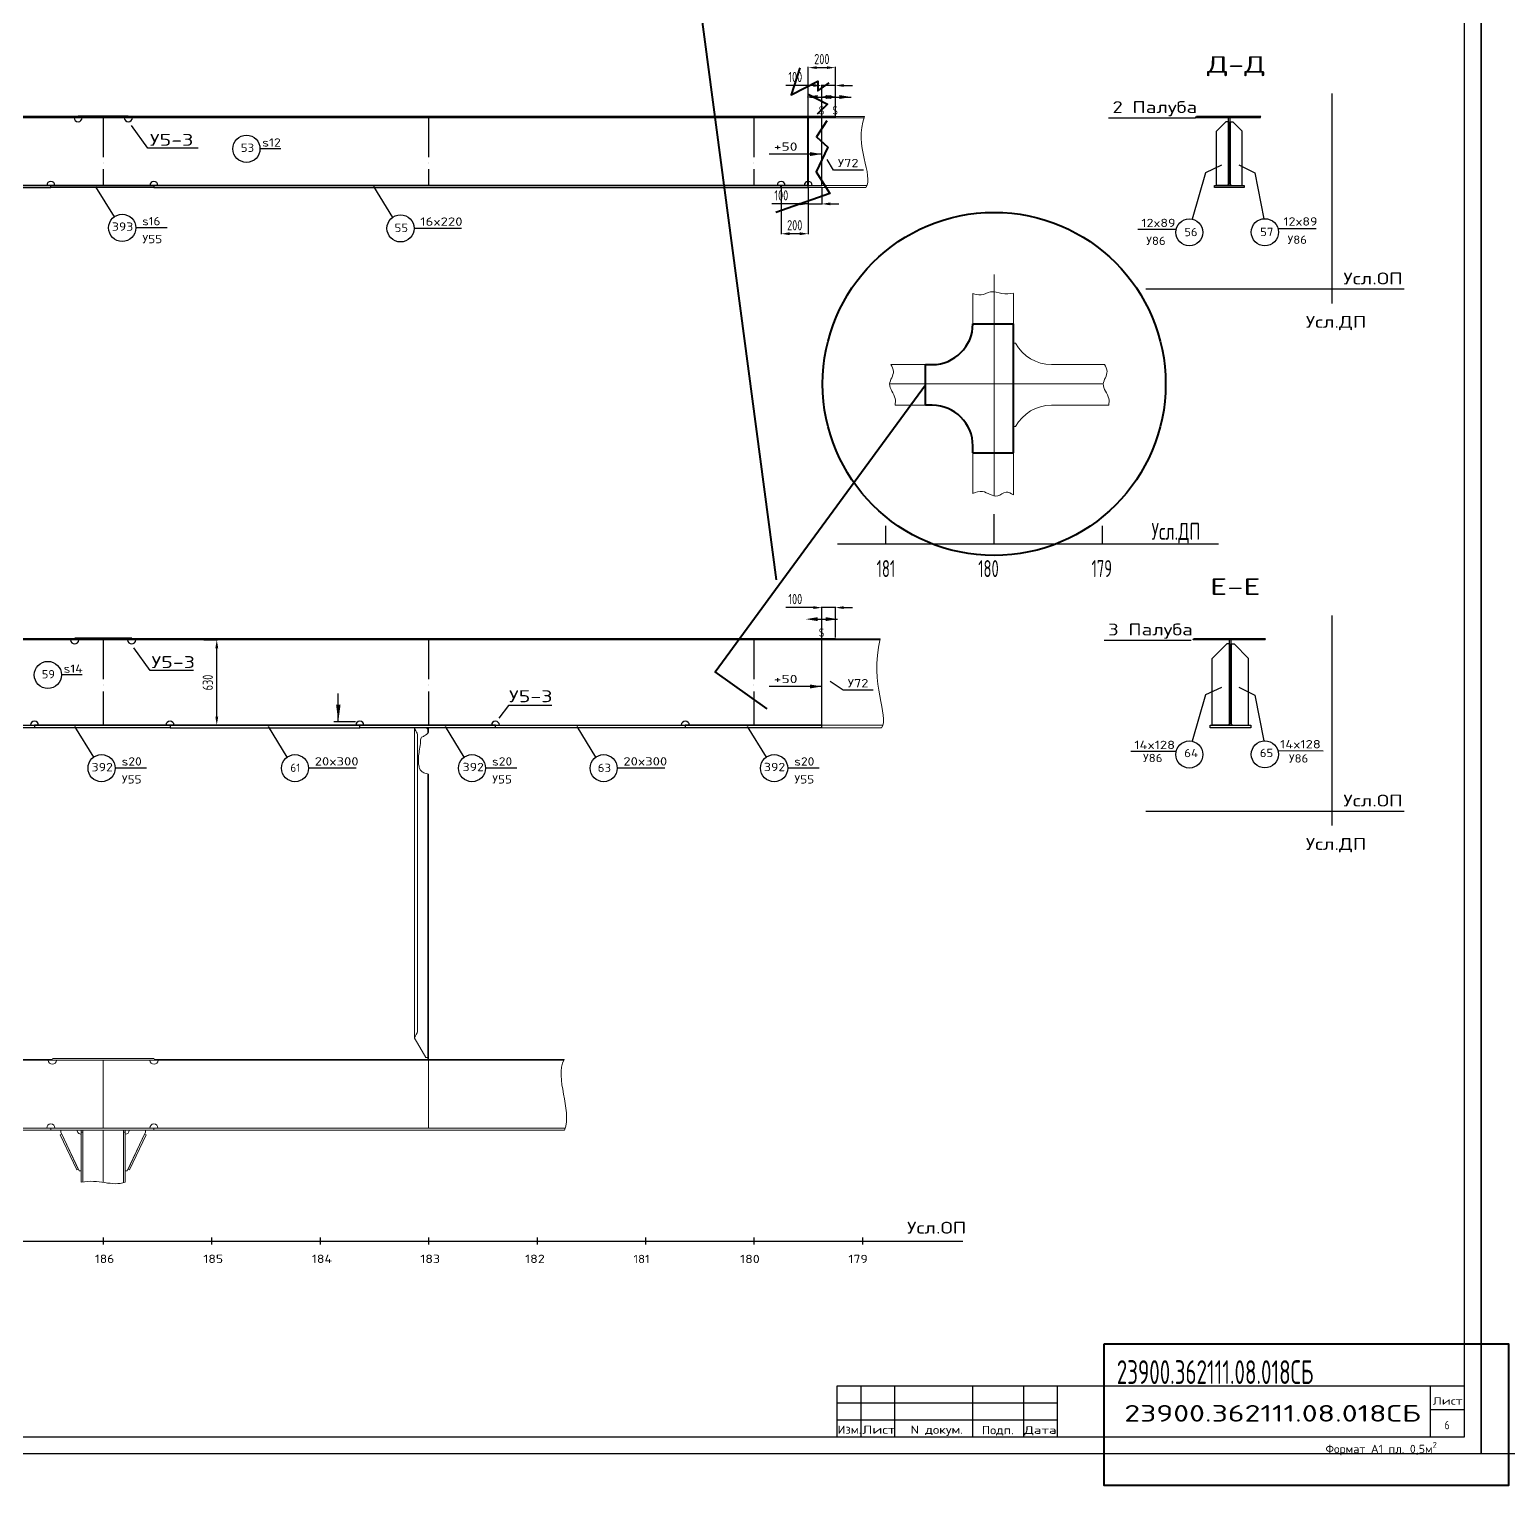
# Model space of a CAD drawing. Header units: millimetres. Extents: x -438477 to 631584, y 118817 to 676146.
# Drawn here: x 270220 to 281127, y 333775 to 344510 of the extents above; entities that cross this region are included whole.
import ezdxf
from ezdxf.enums import TextEntityAlignment as Align

# ---------------------------------------------------------------- set-up
doc = ezdxf.new("R2010")
doc.units = ezdxf.units.MM
for name, pattern in [('AVEVADASHEDDOUBLEDOTTEDWIDE', [38, 29, -4, 0, -1, 0, -4]), ('AVEVASHORTDASHED', [5, 3.75, -1.25]), ('AVEVASOLID', [7.5, 7.5]), ('AVEVASOLIDWIDE', [7.5, 7.5])]:
    doc.linetypes.add(name, pattern=pattern)
doc.layers.get('Defpoints').update_dxf_attribs({"linetype": 'CONTINUOUS'})
for name, color, linetype in [('-1102', 7, 'CONTINUOUS'), ('20_0', 255, 'CONTINUOUS'), ('20_1', 1, 'CONTINUOUS'), ('20_FORMAT', 140, 'CONTINUOUS'), ('20_POZ', 4, 'CONTINUOUS'), ('20_TEXT', 1, 'CONTINUOUS'), ('7001', 7, 'CONTINUOUS')]:
    doc.layers.add(name, color=color, linetype=linetype)
doc.styles.add('SIMPLEX', font='simplex.shx', dxfattribs={"width": 0.7})
doc.styles.add('НАДПИСИ_МЕЛК1', font='eskd_win.shx', dxfattribs={"width": 0.8, "height": 4})
doc.linetypes.add('Шов_Монтажный', pattern='A,0.75,-0.0001,["/",Standard,S=1,R=0,X=0,Y=-0.5],0.75', length=1.5001)
doc.dimstyles.new('Lineyny', dxfattribs={"dimscale": 30, "dimtxt": 3, "dimasz": 2.5, "dimexe": 0.18, "dimexo": 0.625, "dimgap": 1, "dimtad": 1, "dimdec": 0, "dimlfac": -1, "dimzin": 0, "dimtxsty": 'SIMPLEX', "dimcen": 0, "dimdle": 0.38, "dimclrd": 2, "dimclre": 2, "dimclrt": 2, "dimadec": 0, "dimazin": 0, "dimtfac": 1, "dimtdec": 0, "dimtmove": 0, "dimatfit": 0, "dimfxl": 1, "dimtolj": 1, "dimtzin": 0, "dimlwd": -1, "dimarcsym": 0})

# ---------------------------------------------------------------- blocks, each defined once
blk = doc.blocks.new('*D89')
at = {"layer": '20_1', "color": 2, "ltscale": 25, "transparency": 16777216}
for p, q in [((276000, 344097), (275797, 344097)), ((276163, 344097), (276063, 344097)), ((276225, 344097), (276288, 344097))]:
    blk.add_line(p, q, dxfattribs=at)
at = {"layer": '20_1', "color": 2, "lineweight": -2, "ltscale": 25, "transparency": 16777216}
for p, q in [((276063, 343876), (276063, 344102)), ((276163, 343876), (276163, 344102))]:
    blk.add_line(p, q, dxfattribs=at)
at = {"layer": '20_1', "color": 2, "ltscale": 25, "transparency": 16777216}
for points in [[(276000, 344087), (276000, 344108), (276063, 344097)], [(276225, 344108), (276225, 344087), (276163, 344097)]]:
    blk.add_solid(points, dxfattribs=at)
at = {"layer": 'Defpoints', "color": 0, "ltscale": 25, "transparency": 16777216}
for p in [(276063, 344097), (276063, 343860), (276163, 343860)]:
    blk.add_point(p, dxfattribs=at)
at = {"layer": '20_1', "color": 2, "lineweight": 0, "ltscale": 25, "transparency": 16777216, "insert": (275867, 344160), "char_height": 75, "attachment_point": 5, "style": 'SIMPLEX'}
blk.add_mtext('\\A1;100', dxfattribs=at)
blk = doc.blocks.new('*D90')
at = {"layer": '20_1', "color": 2, "ltscale": 25, "transparency": 16777216}
for p, q in [((276000, 340247), (275797, 340247)), ((276163, 340247), (276063, 340247)), ((276225, 340247), (276288, 340247))]:
    blk.add_line(p, q, dxfattribs=at)
at = {"layer": '20_1', "color": 2, "lineweight": -2, "ltscale": 25, "transparency": 16777216}
for p, q in [((276063, 340026), (276063, 340252)), ((276163, 340026), (276163, 340252))]:
    blk.add_line(p, q, dxfattribs=at)
at = {"layer": '20_1', "color": 2, "ltscale": 25, "transparency": 16777216}
for points in [[(276000, 340237), (276000, 340258), (276063, 340247)], [(276225, 340258), (276225, 340237), (276163, 340247)]]:
    blk.add_solid(points, dxfattribs=at)
at = {"layer": 'Defpoints', "color": 0, "ltscale": 25, "transparency": 16777216}
for p in [(276063, 340247), (276063, 340010), (276163, 340010)]:
    blk.add_point(p, dxfattribs=at)
at = {"layer": '20_1', "color": 2, "lineweight": 0, "ltscale": 25, "transparency": 16777216, "insert": (275867, 340310), "char_height": 75, "attachment_point": 5, "style": 'SIMPLEX'}
blk.add_mtext('\\A1;100', dxfattribs=at)
blk = doc.blocks.new('*D91')
at = {"layer": '20_1', "color": 2, "lineweight": -2, "ltscale": 25, "transparency": 16777216}
for p, q in [((275963, 343344), (275963, 343220)), ((276063, 343344), (276063, 343220))]:
    blk.add_line(p, q, dxfattribs=at)
at = {"layer": '20_1', "color": 2, "ltscale": 25, "transparency": 16777216}
for p, q in [((275963, 343224), (275694, 343224)), ((275900, 343224), (275838, 343224)), ((275963, 343224), (276063, 343224)), ((276125, 343224), (276188, 343224))]:
    blk.add_line(p, q, dxfattribs=at)
for points in [[(275900, 343214), (275900, 343235), (275963, 343224)], [(276125, 343235), (276125, 343214), (276063, 343224)]]:
    blk.add_solid(points, dxfattribs=at)
at = {"layer": 'Defpoints', "color": 0, "ltscale": 25, "transparency": 16777216}
for p in [(275963, 343360), (276063, 343360), (276063, 343224)]:
    blk.add_point(p, dxfattribs=at)
at = {"layer": '20_1', "color": 2, "lineweight": 0, "ltscale": 25, "transparency": 16777216, "insert": (275764, 343287), "char_height": 75, "attachment_point": 5, "style": 'SIMPLEX'}
blk.add_mtext('\\A1;100', dxfattribs=at)
blk = doc.blocks.new('*D94')
at = {"layer": '20_1', "color": 2, "lineweight": -2, "ltscale": 25, "transparency": 16777216}
for p, q in [((271505, 340010), (271605, 340010)), ((271505, 339380), (271605, 339380))]:
    blk.add_line(p, q, dxfattribs=at)
at = {"layer": '20_1', "color": 2, "ltscale": 25, "transparency": 16777216}
blk.add_line((271600, 339443), (271600, 339948), dxfattribs=at)
for points in [[(271611, 339948), (271590, 339948), (271600, 340010)], [(271590, 339443), (271611, 339443), (271600, 339380)]]:
    blk.add_solid(points, dxfattribs=at)
at = {"layer": 'Defpoints', "color": 0, "ltscale": 25, "transparency": 16777216}
for p in [(271489, 340010), (271600, 340010), (271489, 339380)]:
    blk.add_point(p, dxfattribs=at)
at = {"layer": '20_1', "color": 2, "ltscale": 25, "transparency": 16777216, "insert": (271534, 339695), "char_height": 75, "attachment_point": 5, "rotation": 90, "style": 'SIMPLEX'}
blk.add_mtext('\\A1;630', dxfattribs=at)
blk = doc.blocks.new('*D356')
at = {"layer": '20_1', "color": 2, "lineweight": -2, "ltscale": 25, "transparency": 16777216}
for p, q in [((275963, 343876), (275963, 344234)), ((276163, 343884), (276163, 344234))]:
    blk.add_line(p, q, dxfattribs=at)
at = {"layer": '20_1', "color": 2, "ltscale": 25, "transparency": 16777216}
blk.add_line((276025, 344229), (276100, 344229), dxfattribs=at)
at = {"layer": '20_1', "color": 2, "lineweight": 40, "ltscale": 25, "transparency": 16777216}
for points in [[(276025, 344239), (276025, 344219), (275963, 344229)], [(276100, 344239), (276100, 344219), (276163, 344229)]]:
    blk.add_solid(points, dxfattribs=at)
at = {"layer": 'Defpoints', "color": 0, "lineweight": 40, "ltscale": 25, "transparency": 16777216}
for p in [(276163, 344229), (275963, 343860), (276163, 343868)]:
    blk.add_point(p, dxfattribs=at)
at = {"layer": '20_1', "color": 2, "lineweight": 40, "ltscale": 25, "transparency": 16777216, "insert": (276063, 344292), "char_height": 75, "attachment_point": 5, "style": 'SIMPLEX'}
blk.add_mtext('\\A1;200', dxfattribs=at)
blk = doc.blocks.new('*D357')
at = {"layer": '20_1', "color": 2, "lineweight": -2, "ltscale": 25, "transparency": 16777216}
for p, q in [((275763, 343344), (275763, 343000)), ((275963, 343344), (275963, 343000))]:
    blk.add_line(p, q, dxfattribs=at)
at = {"layer": '20_1', "color": 2, "ltscale": 25, "transparency": 16777216}
blk.add_line((275900, 343004), (275825, 343004), dxfattribs=at)
at = {"layer": '20_1', "color": 2, "lineweight": 40, "ltscale": 25, "transparency": 16777216}
for points in [[(275825, 343015), (275825, 342994), (275763, 343004)], [(275900, 343015), (275900, 342994), (275963, 343004)]]:
    blk.add_solid(points, dxfattribs=at)
at = {"layer": 'Defpoints', "color": 0, "lineweight": 40, "ltscale": 25, "transparency": 16777216}
for p in [(275763, 343360), (275963, 343360), (275763, 343004)]:
    blk.add_point(p, dxfattribs=at)
at = {"layer": '20_1', "color": 2, "lineweight": 40, "ltscale": 25, "transparency": 16777216, "insert": (275863, 343067), "char_height": 75, "attachment_point": 5, "style": 'SIMPLEX'}
blk.add_mtext('\\A1;200', dxfattribs=at)

msp = doc.modelspace()

# ---------------------------------------------------------------- linework, layer by layer
at = {"layer": '-1102', "color": 92, "linetype": 'AVEVASOLID', "lineweight": 0}
for points in [[(277176.885, 341389.5), (277176.885, 341088.619)], [(277476.885, 341389.5), (277476.885, 341078.414)]]:
    msp.add_lwpolyline(points, dxfattribs=at)
msp.add_spline([(277176.885, 341088.619), (277247.066, 341103.144), (277359.951, 341071.204), (277421.889, 341099.153), (277476.885, 341078.414)], degree=3, dxfattribs=at)
at = {"layer": '20_0', "linetype": 'AVEVASOLID', "lineweight": 20}
for p, q in [((277333.886, 342703.584), (277333.886, 341896.995)), ((276563.146, 341896.995), (277733.886, 341896.995))]:
    msp.add_line(p, q, dxfattribs=at)
msp.add_lwpolyline([(277333.886, 341896.995), (277333.886, 341071.391)], dxfattribs=at)
at = {"layer": '20_1', "ltscale": 0.2}
for p, q in [((279824.05, 344038.34), (279824.05, 342489.883)), ((278453.1, 342597.216), (280357.123, 342597.216)), ((279824.05, 340188.34), (279824.05, 338639.883)), ((278453.1, 338747.216), (280357.123, 338747.216))]:
    msp.add_line(p, q, dxfattribs=at)
at = {"layer": '20_1', "color": 0, "linetype": 'AVEVASOLID'}
for p, q in [((276162.576, 343868.001), (264962.576, 343868.001)), ((276162.576, 343860.001), (264962.576, 343860.001)), ((276062.588, 343860.001), (265062.563, 343860.001)), ((270947.573, 343872.001), (270577.578, 343872.001)), ((270947.573, 343860.001), (270577.578, 343860.001)), ((279274.824, 343860.001), (278818.91, 343860.001)), ((279274.824, 343868.001), (278825.044, 343868.001)), ((279062.824, 343360.001), (279062.824, 343860.001)), ((279074.824, 343360.001), (279074.824, 343860.001)), ((279301.193, 343868.001), (279274.824, 343868.001)), ((279295.059, 343860.001), (279274.824, 343860.001)), ((276162.576, 340018.001), (264962.576, 340018.001)), ((276162.576, 340010.001), (264962.576, 340010.001)), ((276062.588, 340010.001), (264962.588, 340010.011)), ((270972.549, 340022.002), (270552.566, 340022.002)), ((270972.549, 340010.001), (270552.566, 340010.001)), ((279283.008, 340010.001), (278800.65, 340010.001)), ((279283.008, 340018.001), (278805.109, 340018.001)), ((279069.006, 339380.001), (279069.006, 340010.001)), ((279083.008, 339380.001), (279083.008, 340010.001)), ((279335.697, 340018.001), (279283.008, 340018.001)), ((279331.238, 340010.001), (279283.008, 340010.001))]:
    msp.add_line(p, q, dxfattribs=at)
at = {"layer": '20_1', "color": 7, "linetype": 'AVEVADASHEDDOUBLEDOTTEDWIDE', "lineweight": 25, "ltscale": 10}
for p, q in [((270762.576, 343860.001), (270762.576, 343360.001)), ((270762.576, 343860.001), (270762.576, 343360.001)), ((273162.576, 343860.001), (273162.576, 343360.02)), ((273162.576, 343860.001), (273162.576, 343360.001)), ((275562.576, 343860.001), (275562.576, 343360.02)), ((275562.576, 343860.001), (275562.576, 343360.001)), ((270762.576, 340010.001), (270762.576, 339380.001)), ((270762.576, 340010.001), (270762.576, 339380.001)), ((273162.576, 340010.001), (273162.576, 339380.001)), ((273162.576, 340010.001), (273162.576, 339380.001)), ((275562.576, 340010.001), (275562.576, 339380.001)), ((275562.576, 340010.001), (275562.576, 339380.001))]:
    msp.add_line(p, q, dxfattribs=at)
at = {"layer": '20_1', "color": 30, "linetype": 'Шов_Монтажный', "lineweight": 40, "ltscale": 25}
for p, q in [((275962.588, 343360.001), (275962.588, 343860.001)), ((275762.588, 343344.001), (275762.588, 343360.001))]:
    msp.add_line(p, q, dxfattribs=at)
at = {"layer": '20_1', "color": 6, "linetype": 'Шов_Монтажный', "ltscale": 25}
for p, q in [((276062.588, 343360.001), (276062.588, 343860.001)), ((276062.588, 339380.001), (276062.588, 340010.001))]:
    msp.add_line(p, q, dxfattribs=at)
at = {"layer": '20_1', "color": 252, "lineweight": 0, "ltscale": 25}
for p, q in [((276162.576, 343868.001), (276377.016, 343868.001)), ((276162.576, 343860.001), (276374.151, 343860.001)), ((275962.576, 343344.001), (276387.905, 343344.001)), ((276062.588, 343360.001), (276395.964, 343360.001)), ((276162.576, 340018.001), (276492.367, 340018.001)), ((276162.576, 340010.001), (276490.557, 340010.001)), ((276062.588, 339380.001), (276512.431, 339380.001)), ((276062.588, 339360.001), (276503.256, 339360.001))]:
    msp.add_line(p, q, dxfattribs=at)
at = {"layer": '20_1', "color": 0, "ltscale": 25}
for p, q in [((278818.91, 343860.001), (278825.044, 343868.001)), ((279295.059, 343860.001), (279301.193, 343868.001)), ((278800.65, 340010.001), (278805.109, 340018.001)), ((279331.238, 340010.001), (279335.697, 340018.001))]:
    msp.add_line(p, q, dxfattribs=at)
at = {"layer": '20_1', "linetype": 'AVEVASOLID'}
for p, q in [((279062.824, 343830.001), (279062.824, 343370)), ((279074.824, 343830.001), (279074.824, 343370)), ((278973.823, 343360.001), (278973.823, 343761.001)), ((279163.825, 343360.001), (279163.825, 343761.001)), ((278941.003, 339380.001), (278941.003, 339872.001)), ((279069.006, 339980.001), (279069.006, 339390.002)), ((279083.008, 339980.001), (279083.008, 339390.002)), ((279211.011, 339380.001), (279211.011, 339872.001)), ((264545.766, 335576.572), (277102.576, 335576.572))]:
    msp.add_line(p, q, dxfattribs=at)
at = {"layer": '20_1', "color": 2, "ltscale": 25}
for p, q in [((276062.588, 343591.582), (275674.531, 343591.582)), ((276062.588, 339665.924), (275674.531, 339665.924))]:
    msp.add_line(p, q, dxfattribs=at)
at = {"layer": '20_1', "color": 1, "linetype": 'AVEVASOLID'}
for p, q in [((265062.563, 343360.001), (276062.588, 343360.001)), ((271136.575, 343360.001), (270376.577, 343360.001)), ((271136.575, 343344.001), (270376.577, 343344.001)), ((265062.563, 339380.001), (276062.588, 339380.001)), ((271255.581, 339380.001), (270255.581, 339380.001)), ((271255.581, 339360.001), (270255.581, 339360.001)), ((273655.581, 339380.001), (272655.581, 339380.001)), ((273655.581, 339360.001), (272655.581, 339360.001)), ((276055.581, 339380.001), (275055.581, 339380.001)), ((276062.588, 339360.001), (275055.581, 339360.001))]:
    msp.add_line(p, q, dxfattribs=at)
at = {"layer": '20_1', "color": 30, "lineweight": 40, "ltscale": 25}
for p, q in [((276826.873, 341739.5), (276826.873, 342039.5)), ((276826.885, 341739.5), (276826.885, 342039.5)), ((276826.885, 342039.5), (276876.885, 342039.5)), ((276876.885, 341739.5), (276826.885, 341739.5)), ((277176.885, 341389.5), (277176.885, 341439.5))]:
    msp.add_line(p, q, dxfattribs=at)
at = {"layer": '20_1', "color": 252, "linetype": 'AVEVASOLID', "lineweight": 0}
for p, q in [((273057.583, 339360.001), (273057.583, 337071.683)), ((273157.583, 339321.403), (273157.583, 339360.001)), ((273157.583, 339321.403), (273157.583, 339350.001)), ((273162.576, 339325.664), (273162.576, 339360.001)), ((273157.583, 336931.001), (273157.583, 339019.774)), ((273157.583, 336916.001), (273157.583, 339019.774)), ((273162.576, 336916.001), (273162.576, 339018.455)), ((270387.576, 336910.001), (265960.106, 336910.001)), ((274159.76, 336910.001), (265960.106, 336910.001)), ((270387.576, 336916.001), (265962.295, 336916.001)), ((271137.576, 336922.001), (270387.576, 336922.001)), ((271137.576, 336910.001), (270387.576, 336910.001)), ((274162.714, 336916.001), (271137.576, 336916.001)), ((274159.76, 336910.001), (271137.576, 336910.001)), ((265981.243, 336410.001), (274170.606, 336410.001)), ((271136.575, 336410.001), (270376.577, 336410.001)), ((271136.575, 336394.001), (270376.577, 336394.001)), ((270600.576, 336394.001), (270450.576, 336394.001)), ((270600.576, 336094.001), (270600.576, 336394.001)), ((270912.576, 336394.001), (270612.576, 336394.001)), ((270612.576, 336394.001), (270612.576, 336009.952)), ((270912.576, 336009.952), (270912.576, 336394.001)), ((271074.575, 336394.001), (270924.575, 336394.001))]:
    msp.add_line(p, q, dxfattribs=at)
at = {"layer": '20_1', "ltscale": 25}
msp.add_line((276062.588, 339360.001), (276062.588, 339380.001), dxfattribs=at)
at = {"layer": '20_1', "color": 252, "linetype": 'AVEVADASHEDDOUBLEDOTTEDWIDE', "lineweight": 0}
for p, q in [((270762.576, 336910.001), (270762.576, 336410.001)), ((273162.576, 336910.001), (273162.576, 336410.041)), ((270762.576, 336394.001), (270762.576, 336009.952))]:
    msp.add_line(p, q, dxfattribs=at)
at = {"layer": '20_1', "color": 252, "linetype": 'AVEVASOLIDWIDE', "lineweight": 0}
for p, q in [((270762.576, 336910.001), (270762.576, 336410.001)), ((273162.576, 336910.001), (273162.576, 336410.001)), ((270762.576, 336394.001), (270762.576, 336009.952))]:
    msp.add_line(p, q, dxfattribs=at)
at = {"layer": '20_1', "color": 4}
msp.add_line((276177.063, 334383.858), (277802.063, 334383.858), dxfattribs=at)
at = {"layer": '20_1', "color": 30, "lineweight": 40, "ltscale": 25}
for points in [[(274990.373, 345997.162), (275725.449, 340452.494)], [(275901.402, 344227.69), (275836.582, 344027.878), (276032.424, 344129.851), (276032.424, 344058.195), (276117.935, 344117.45)], [(275962.203, 344032.997), (276105.192, 343959.157), (276028.075, 343886.921)], [(276100.094, 343836.057), (276024.143, 343718.302), (276106.643, 343642.415), (276020.216, 343461.857), (276121.038, 343300.613), (275722.951, 343161.923)], [(277176.885, 342339.5), (277476.885, 342339.5)], [(277476.885, 341389.5), (277476.885, 342339.5)], [(275659.366, 339501.527), (275276.903, 339773.072), (276826.873, 341889.5)], [(277176.885, 341389.5), (277476.885, 341389.5)]]:
    msp.add_lwpolyline(points, dxfattribs=at)
at = {"layer": '20_1'}
for points in [[(275979.368, 344012.294), (276179.368, 344012.294)], [(276062.588, 343860.001), (276062.588, 344012.294)], [(276079.344, 344012.294), (276279.344, 344012.294)], [(276162.563, 343860.001), (276162.563, 344012.294)], [(275979.361, 340162.294), (276179.361, 340162.294)], [(276062.581, 340010.001), (276062.581, 340162.294)]]:
    msp.add_lwpolyline(points, dxfattribs=at)
at = {"layer": '20_1', "color": 4, "ltscale": 0.5}
for points in [[(271462.061, 343635.787), (271090.991, 343635.787), (270970.479, 343803.302)], [(276369.659, 343473.293), (276148.187, 343473.293), (276102.419, 343552.098)], [(271428.123, 339782.723), (271108.485, 339782.723), (270987.973, 339950.238)], [(276442.524, 339637.699), (276221.052, 339637.699), (276124.224, 339702.12)], [(274072.471, 339525.092), (273752.832, 339525.092), (273681.072, 339432.411)]]:
    msp.add_lwpolyline(points, dxfattribs=at)
at = {"layer": '20_1', "ltscale": 10}
for points in [[(278177.811, 343860.001), (278818.91, 343860.001)], [(278145.798, 340008.067), (278786.897, 340008.067)]]:
    msp.add_lwpolyline(points, dxfattribs=at)
at = {"layer": '20_1', "linetype": 'AVEVASOLID'}
for points in [[(279062.824, 343830.001), (279042.829, 343830.001), (278973.823, 343761.001)], [(279074.824, 343830.001), (279094.819, 343830.001), (279163.825, 343761.001)], [(279062.824, 343370), (279052.827, 343360.001), (278973.823, 343360.001)], [(279074.824, 343370), (279084.821, 343360.001), (279163.825, 343360.001)], [(265162.563, 343360.001), (265162.563, 343344.001), (270376.577, 343344.001), (270376.577, 343360.001), (265162.563, 343360.001)], [(271136.575, 343360.001), (271136.575, 343344.001), (275962.576, 343344.001), (275962.576, 343360.001), (271136.575, 343360.001)], [(279069.006, 339980.001), (279049.011, 339980.001), (278941.003, 339872.001)], [(279083.008, 339980.001), (279103.003, 339980.001), (279211.011, 339872.001)], [(270255.569, 339380.001), (270255.569, 339360.001), (268855.569, 339360.001), (268855.569, 339380.001), (270255.569, 339380.001)], [(271255.569, 339380.001), (271255.569, 339360.001), (272655.569, 339360.001), (272655.569, 339380.001), (271255.569, 339380.001)], [(275055.569, 339380.001), (275055.569, 339360.001), (273655.569, 339360.001), (273655.569, 339380.001), (275055.569, 339380.001)], [(279069.006, 339390.002), (279059.009, 339380.001), (278941.003, 339380.001)], [(279083.008, 339390.002), (279093.005, 339380.001), (279211.011, 339380.001)], [(270762.576, 335601.572), (270762.576, 335551.572)], [(271562.576, 335601.572), (271562.576, 335551.572)], [(272362.576, 335601.572), (272362.576, 335551.572)], [(273162.576, 335601.572), (273162.576, 335551.572)], [(273962.576, 335601.572), (273962.576, 335551.572)], [(274762.576, 335601.572), (274762.576, 335551.572)], [(275562.576, 335601.572), (275562.576, 335551.572)], [(276362.576, 335601.572), (276362.576, 335551.572)]]:
    msp.add_lwpolyline(points, dxfattribs=at)
at = {"layer": '20_1', "color": 0, "linetype": 'AVEVASOLID'}
for points in [[(278958.82, 343360.001), (279178.828, 343360.001), (279178.828, 343344.001), (278958.82, 343344.001), (278958.82, 343360.001)], [(278926.013, 339380.001), (279226.013, 339380.001), (279226.013, 339360.001), (278926.013, 339360.001), (278926.013, 339380.001)]]:
    msp.add_lwpolyline(points, dxfattribs=at)
at = {"layer": '20_1', "color": 252, "linetype": 'AVEVASOLID', "lineweight": 0}
for points in [[(273157.583, 339350.001), (273147.585, 339360.001), (273057.583, 339360.001)], [(273157.583, 336931.001), (273142.581, 336931.001), (273079.897, 337034.741), (273057.583, 337071.683)], [(265973.185, 336394.001), (270376.577, 336394.001), (270376.577, 336410.001), (265981.243, 336410.001)], [(270450.576, 336394.001), (270450.576, 336379.001), (270585.586, 336094.001), (270600.576, 336094.001)], [(270924.575, 336394.001), (270924.575, 336094.866), (270924.575, 336094.001)], [(270924.575, 336094.001), (270939.578, 336094.001), (271074.575, 336379.001), (271074.575, 336394.001)], [(271136.575, 336410.001), (271136.575, 336394.001), (274165.494, 336394.001)], [(274170.606, 336410.001), (271136.575, 336410.001)], [(270456.997, 336365.446), (270446.157, 336360.308), (270568.313, 336102.42), (270579.153, 336107.557), (270456.997, 336365.446)], [(270612.576, 336009.952), (270612.576, 336379.001), (270600.576, 336379.001), (270600.576, 336009.952)], [(270924.575, 336009.952), (270924.575, 336379.001), (270912.576, 336379.001), (270912.576, 336009.952)], [(270945.999, 336107.557), (270956.851, 336102.42), (271079.006, 336360.308), (271068.154, 336365.446), (270945.999, 336107.557)]]:
    msp.add_lwpolyline(points, dxfattribs=at)
at = {"layer": '20_1', "color": 252, "linetype": 'AVEVASHORTDASHED', "lineweight": 0}
msp.add_lwpolyline([(273057.583, 339360.001), (273079.897, 339315.361), (273079.897, 337116.324), (273057.583, 337071.683)], dxfattribs=at)
at = {"layer": '20_1', "color": 30, "lineweight": 40, "ltscale": 25}
msp.add_lwpolyline([(278144.305, 334819.66), (281126.694, 334819.66), (281126.694, 333774.59), (278144.305, 333774.59)], close=True, dxfattribs=at)
msp.add_circle((277333.886, 341896.995), 1264.876, dxfattribs=at)
at = {"layer": '20_1', "linetype": 'AVEVASOLID'}
for centre, radius, start, end in [((270577.542, 343860.006), 30.005, 180.0093231, 359.9906616), ((270947.549, 343860.001), 29.999, 180, 0), ((270376.577, 343360.001), 29.999, 0, 180), ((271136.587, 343360.001), 29.999, 0, 180), ((275762.6, 343360.001), 29.999, 0, 180), ((275962.588, 343360.001), 29.999, 0, 180), ((270552.542, 340010.006), 30.005, 180.0093231, 359.9906616), ((270972.549, 340010.001), 29.999, 180, 0), ((270255.569, 339379.996), 30.005, 0.0093281, 179.9906769), ((271255.569, 339379.996), 30.005, 0.0093281, 179.9906769), ((272655.557, 339380.001), 29.999, 0, 180), ((273655.569, 339379.996), 30.005, 0.0093281, 179.9906769), ((275055.569, 339379.996), 30.005, 0.0093281, 179.9906769)]:
    msp.add_arc(centre, radius, start, end, dxfattribs=at)
at = {"layer": '20_1', "color": 30, "lineweight": 40, "ltscale": 25}
for centre, start, end in [((276876.885, 342339.5), 270.0000024, 359.9999976), ((276876.885, 341439.5), 0.0000024, 89.9999976)]:
    msp.add_arc(centre, 300, start, end, dxfattribs=at)
at = {"layer": '20_1', "color": 252, "linetype": 'AVEVASOLID', "lineweight": 0}
for centre, radius, start, end in [((270387.588, 336910.001), 29.999, 180, 0), ((271137.588, 336910.001), 29.999, 180, 0), ((270376.577, 336410.001), 29.999, 0, 180), ((270600.576, 336393.995), 29.994, 179.9880829, 269.9980774), ((270924.575, 336394.005), 30.004, 269.9985046, 359.9920044), ((271136.563, 336410.001), 29.999, 0, 180)]:
    msp.add_arc(centre, radius, start, end, dxfattribs=at)
at = {"layer": '20_1', "color": 252, "lineweight": 0, "ltscale": 25}
for points in [[(276377.016, 343868.001), (276297.844, 343654.955), (276447.934, 343434.132), (276387.905, 343344.001)], [(276492.367, 340018.001), (276413.194, 339674.955), (276563.285, 339454.132), (276503.256, 339360.001)], [(274162.714, 336916.001), (274088.723, 336772.563), (274223, 336552.507), (274165.494, 336394.001)], [(270600.576, 336009.952), (270725.585, 336036.646), (270829.862, 335976.073), (270924.575, 336009.952)]]:
    msp.add_open_spline(points, degree=3, dxfattribs=at)
msp.add_open_spline([(273162.576, 339018.455), (273150.441, 339021.647), (273129.88, 339027.053), (273103.198, 339043.646), (273092.379, 339071.139), (273084.126, 339124.395), (273092.657, 339189.674), (273104.478, 339247.686), (273101.168, 339289.851), (273129.505, 339298.986), (273147.104, 339312.592), (273157.541, 339321.322), (273162.576, 339325.664)], degree=3, knots=[0, 0, 0, 0, 37.642184783, 64.025371644, 90.089716696, 122.780234327, 226.319626196, 280.401632626, 308.811492883, 336.607717084, 357.168961816, 377.113360299, 377.113360299, 377.113360299, 377.113360299], dxfattribs=at)
at = {"layer": '20_1'}
for points in [[(276033.308, 344026.877), (276033.308, 343997.71), (275945.808, 344012.294)], [(276133.283, 344026.877), (276133.283, 343997.71), (276045.783, 344012.294)], [(276091.868, 344026.877), (276091.868, 343997.71), (276179.368, 344012.294)], [(276191.844, 344026.877), (276191.844, 343997.71), (276279.344, 344012.294)], [(276033.301, 340176.877), (276033.301, 340147.71), (275945.801, 340162.294)], [(276091.861, 340176.877), (276091.861, 340147.71), (276179.361, 340162.294)]]:
    msp.add_solid(points, dxfattribs=at)
at = {"layer": '20_1', "color": 2, "ltscale": 0.3}
for points in [[(275975.088, 343606.165), (275975.088, 343576.998), (276062.588, 343591.582)], [(275975.088, 339680.508), (275975.088, 339651.341), (276062.588, 339665.924)]]:
    msp.add_solid(points, dxfattribs=at)
at = {"layer": '20_FORMAT', "color": 7}
for p, q in [((276177.063, 334133.858), (276177.063, 334508.858)), ((276177.063, 334508.858), (280802.063, 334508.858)), ((276352.063, 334133.858), (276352.063, 334508.858)), ((276602.063, 334133.858), (276602.063, 334508.858)), ((277177.063, 334133.858), (277177.063, 334508.858)), ((277552.063, 334133.858), (277552.063, 334508.858)), ((277802.063, 334133.858), (277802.063, 334508.858)), ((280552.063, 334133.858), (280552.063, 334508.858)), ((280552.063, 334333.858), (280802.063, 334333.858)), ((276177.063, 334258.858), (277802.063, 334258.858))]:
    msp.add_line(p, q, dxfattribs=at)
at = {"layer": '20_FORMAT', "color": 4}
for points in [[(259902.063, 334008.858), (280927.063, 334008.858), (280927.063, 348858.858), (259902.063, 348858.858)], [(280927.063, 334008.858), (301952.063, 334008.858), (301952.063, 348858.858), (280927.063, 348858.858)]]:
    msp.add_lwpolyline(points, close=True, dxfattribs=at)
at = {"layer": '20_FORMAT', "color": 7}
msp.add_lwpolyline([(260402.063, 334133.858), (280802.063, 334133.858), (280802.063, 348733.858), (260402.063, 348733.858)], close=True, dxfattribs=at)
at = {"layer": '20_POZ'}
for p, q in [((272073.022, 343630.591), (271918.961, 343630.591)), ((271233.805, 343047.402), (271002.547, 343047.402)), ((273394.101, 343043.652), (273055.441, 343043.652)), ((273405.602, 343043.652), (273055.441, 343043.652)), ((270608.407, 339750.894), (270454.346, 339750.894)), ((271081.744, 339063.402), (270850.485, 339063.402)), ((272615.652, 339063.402), (272276.992, 339063.402)), ((272627.153, 339063.402), (272276.992, 339063.402)), ((273813.779, 339063.402), (273582.52, 339063.402)), ((274892.24, 339063.402), (274553.58, 339063.402)), ((274903.741, 339063.402), (274553.58, 339063.402)), ((276042.493, 339063.402), (275811.235, 339063.402))]:
    msp.add_line(p, q, dxfattribs=at)
for points in [[(279009.569, 343508.879), (278892.401, 343453.869), (278793.368, 343112.123)], [(279137.519, 343511.18), (279257.459, 343452.298), (279323.999, 343115.009)], [(270706.723, 343350.75), (270843.63, 343128.203)], [(272756.633, 343351.85), (272896.524, 343124.453)], [(278675.439, 343035.723), (278393.528, 343035.723)], [(279709.062, 343040.281), (279427.151, 343040.281)], [(279009.569, 339658.879), (278892.401, 339603.869), (278793.368, 339262.123)], [(279137.519, 339661.18), (279257.459, 339602.298), (279323.999, 339265.009)], [(270551.678, 339371.6), (270691.568, 339144.203)], [(271978.184, 339371.6), (272118.075, 339144.203)], [(273283.713, 339371.6), (273423.604, 339144.203)], [(274254.772, 339371.6), (274394.663, 339144.203)], [(275512.427, 339371.6), (275652.318, 339144.203)], [(278675.439, 339185.723), (278340.956, 339185.723)], [(279759.456, 339188.624), (279427.151, 339190.281)]]:
    msp.add_lwpolyline(points, dxfattribs=at)
for centre in [(271818.961, 343630.591), (270902.547, 343047.402), (272955.441, 343043.652), (278773.095, 343014.2), (279330.344, 343015.211), (270354.346, 339750.894), (278773.095, 339164.2), (279330.344, 339165.211), (270750.485, 339063.402), (272176.992, 339063.402), (273482.52, 339063.402), (274453.58, 339063.402), (275711.235, 339063.402)]:
    msp.add_circle(centre, 100, dxfattribs=at)
at = {"layer": '20_TEXT', "color": 253, "lineweight": 20, "ltscale": 0.1}
for p, q in [((277755.878, 342039.5), (278148.322, 342039.5)), ((277776.885, 342039.5), (277826.885, 342039.5)), ((278138.936, 341896.995), (277733.886, 341896.995)), ((278179.61, 341739.5), (277755.878, 341739.5))]:
    msp.add_line(p, q, dxfattribs=at)
at = {"layer": '20_TEXT', "ltscale": 3}
for p, q in [((277333.886, 340718.153), (277333.886, 340936.903)), ((276533.886, 340718.153), (276533.886, 340849.403)), ((278133.886, 340718.153), (278133.886, 340849.403)), ((276177.819, 340718.153), (278988.321, 340718.153))]:
    msp.add_line(p, q, dxfattribs=at)
at = {"layer": '20_TEXT', "color": 7}
for p, q in [((272496.619, 339407.386), (272496.619, 339614.155)), ((272463.551, 339407.386), (272624.305, 339407.386))]:
    msp.add_line(p, q, dxfattribs=at)
at = {"layer": '20_TEXT', "color": 253, "lineweight": 20, "ltscale": 0.1}
for points in [[(277176.885, 342339.5), (277176.885, 342563.935)], [(277476.885, 342339.5), (277476.885, 342563.935)], [(277476.885, 342196.995), (277491.885, 342196.995)], [(277476.885, 341582.005), (277491.885, 341582.005)]]:
    msp.add_lwpolyline(points, dxfattribs=at)
for centre, start, end in [((277755.878, 342339.5), 208.3604098, 270), ((277755.878, 341439.5), 90, 151.6395902)]:
    msp.add_arc(centre, 300, start, end, dxfattribs=at)
msp.add_open_spline([(277176.885, 342563.935), (277197.073, 342557.308), (277241.949, 342542.577), (277310.242, 342589.696), (277391.978, 342555.871), (277448.452, 342560.9), (277476.885, 342565.434)], degree=3, knots=[0, 0, 0, 0, 61.008389395, 135.619754562, 219.89239285, 305.480945102, 305.480945102, 305.480945102, 305.480945102], dxfattribs=at)
msp.add_spline([(278148.322, 342039.5), (278167.095, 341988.727), (278138.936, 341896.995), (278179.61, 341788.653), (278179.61, 341739.5)], degree=3, dxfattribs=at)
at = {"layer": '20_TEXT', "color": 7}
msp.add_solid([(272513.286, 339532.386), (272496.619, 339407.386), (272479.953, 339532.386)], dxfattribs=at)
msp.add_solid([(272513.286, 339532.386), (272496.619, 339407.386), (272479.953, 339532.386)], dxfattribs=at)
at = {"layer": '7001', "color": 92, "linetype": 'AVEVASOLID', "lineweight": 0}
for p, q in [((276572.532, 342039.5), (276826.873, 342039.5)), ((276826.873, 341739.5), (276603.82, 341739.5))]:
    msp.add_line(p, q, dxfattribs=at)
at = {"layer": '7001', "color": 12, "linetype": 'AVEVASOLID', "lineweight": 0}
msp.add_line((277476.885, 342039.5), (277476.885, 341739.5), dxfattribs=at)
at = {"layer": '7001', "color": 92, "linetype": 'AVEVASOLID', "lineweight": 0}
msp.add_spline([(276572.532, 342039.5), (276591.305, 341988.727), (276563.146, 341896.995), (276603.82, 341788.653), (276603.82, 341739.5)], degree=3, dxfattribs=at)

# ---------------------------------------------------------------- texts
at = {"layer": '20_1', "ltscale": 3, "style": 'SIMPLEX'}
for s, height, p, p2 in [('S', 61.25, (276040.516, 343882.921), (276081.349, 343882.921)), ('S', 61.25, (276140.492, 343882.921), (276181.325, 343882.921)), ('2 Палуба', 87.5, (278206.134, 343894.141), (278831.134, 343894.141)), (' У5-3', 87.5, (271031.914, 343652.916), (271427.748, 343652.916)), (' У72', 61.25, (276132.02, 343494.954), (276333.27, 343494.954)), ('Усл.ОП', 87.5, (279909.345, 342630.743), (280346.845, 342630.743)), ('Усл.ДП', 87.5, (279632.837, 342310.602), (280078.67, 342310.602)), ('S', 61.25, (276040.51, 340032.921), (276081.343, 340032.921)), ('3 Палуба', 87.5, (278174.121, 340042.207), (278799.121, 340042.207)), (' У5-3', 87.5, (271043.795, 339801.957), (271439.628, 339801.957)), (' У72', 61.25, (276204.885, 339659.36), (276406.135, 339659.36)), (' У5-3', 87.5, (273680.639, 339549.779), (274076.472, 339549.779)), ('Усл.ОП', 87.5, (279909.345, 338780.743), (280346.845, 338780.743)), ('Усл.ДП', 87.5, (279632.837, 338460.602), (280078.67, 338460.602)), ('Усл.ОП', 87.5, (276691.46, 335631.107), (277128.96, 335631.107))]:
    msp.add_text(s, height=height, dxfattribs=at).set_placement(p, p2, align=Align.ALIGNED)
at = {"layer": '20_1', "style": 'SIMPLEX'}
for s, p, p2 in [('+50', (275708.449, 343616.03), (275883.449, 343616.03)), ('+50', (275708.449, 339690.372), (275883.449, 339690.372)), ('186', (270701.346, 335414.691), (270844.263, 335414.691)), ('185', (271501.346, 335414.691), (271647.18, 335414.691)), ('184', (272301.346, 335414.691), (272450.096, 335414.691)), ('183', (273101.346, 335414.691), (273247.18, 335414.691)), ('182', (273873.891, 335414.691), (274019.724, 335414.691)), ('181', (274673.885, 335413.786), (274793.468, 335413.786)), ('180', (275459.298, 335413.786), (275605.131, 335413.786)), ('179', (276259.298, 335413.786), (276402.214, 335413.786))]:
    msp.add_text(s, height=61.25, dxfattribs=at).set_placement(p, p2, align=Align.ALIGNED)
at = {"layer": '20_1', "ltscale": 25, "insert": (279777.792, 334095.108), "char_height": 61.25, "width": 1040.38856, "attachment_point": 1, "style": 'SIMPLEX'}
msp.add_mtext('\\A1;{\\C0;\\W1;Формат А1 пл. 0,5м{\\H0.70x;\\S2^ ;}}', dxfattribs=at)
at = {"layer": '20_FORMAT', "color": 7, "lineweight": 20, "style": 'НАДПИСИ_МЕЛК1', "width": 0.8}
msp.add_text('23900.362111.08.018СБ', height=175, dxfattribs=at).set_placement((278238.325, 334522.637))
at = {"layer": '20_POZ', "style": 'SIMPLEX'}
for s, p, p2 in [('s12', (271935.516, 343646.331), (272072.6, 343646.331)), ('53', (271776.853, 343607.432), (271876.02, 343607.432)), ('393', (270826.754, 343026.348), (270984.254, 343026.348)), ('s16', (271050.518, 343066.337), (271184.685, 343066.337)), ('55', (272911.93, 343016.984), (273011.097, 343016.984)), ('16x220', (273100.906, 343063.193), (273412.989, 343063.193)), ('12x89', (278420.395, 343053.243), (278671.228, 343053.243)), ('56', (278737.301, 342986.019), (278833.551, 342986.019)), ('57', (279294.55, 342987.031), (279393.717, 342987.031)), ('12x89', (279467.921, 343064.126), (279718.755, 343064.126)), ('У55', (271051.75, 342934.195), (271197.583, 342934.195)), ('У86', (278455.99, 342921.334), (278598.907, 342921.334)), ('У86', (279498.238, 342929.342), (279641.155, 342929.342)), ('59', (270310.133, 339725.63), (270406.383, 339725.63)), ('s14', (270470.901, 339766.634), (270610.901, 339766.634)), ('14x128', (278367.683, 339204.393), (278668.099, 339204.393)), ('14x128', (279442.619, 339209.526), (279743.035, 339209.526)), ('s20', (270898.457, 339082.338), (271047.207, 339082.338)), ('20x300', (272322.457, 339082.943), (272646.207, 339082.943)), ('s20', (273630.492, 339082.338), (273779.242, 339082.338)), ('20x300', (274599.045, 339082.943), (274922.795, 339082.943)), ('s20', (275859.206, 339082.338), (276007.956, 339082.338)), ('У86', (278432.129, 339107.827), (278575.046, 339107.827)), ('64', (278735.898, 339144.441), (278837.981, 339144.441)), ('65', (279293.146, 339145.452), (279392.313, 339145.452)), ('У86', (279508.063, 339104.606), (279650.98, 339104.606)), ('392', (270676.797, 339040.243), (270834.297, 339040.243)), ('У55', (270899.688, 338950.195), (271045.522, 338950.195)), ('61', (272143.306, 339036.033), (272216.223, 339036.033)), ('392', (273413.043, 339041.296), (273570.543, 339041.296)), ('У55', (273631.724, 338950.195), (273777.557, 338950.195)), ('63', (274409.367, 339034.98), (274508.534, 339034.98)), ('392', (275635.441, 339041.296), (275792.941, 339041.296)), ('У55', (275860.438, 338950.195), (276006.271, 338950.195))]:
    msp.add_text(s, height=61.25, dxfattribs=at).set_placement(p, p2, align=Align.ALIGNED)
at = {"layer": '20_TEXT', "color": 7, "style": 'SIMPLEX'}
for s, p, p2 in [('Д-Д', (278902.96, 344190.903), (279334.627, 344190.903)), ('Е-Е', (278926.25, 340340.903), (279299.583, 340340.903))]:
    msp.add_text(s, height=122.5, dxfattribs=at).set_placement(p, p2, align=Align.ALIGNED)
at = {"layer": '20_TEXT', "ltscale": 3, "style": 'SIMPLEX', "width": 0.7}
msp.add_text('Усл.ДП', height=125, dxfattribs=at).set_placement((278494.289, 340747.042))
at = {"layer": '20_TEXT', "color": 0, "style": 'SIMPLEX'}
for s, height, p, p2 in [('Лист', 55.2306, (280568.197, 334370.155), (280789.119, 334370.155)), ('Изм.', 61.25, (276178.995, 334154.834), (276353.995, 334154.834)), ('Лист', 61.25, (276361.265, 334154.834), (276606.265, 334154.834)), ('N докум.', 61.25, (276716.692, 334154.834), (277104.608, 334154.834)), ('Подп.', 61.25, (277242.223, 334151.771), (277478.473, 334151.771)), ('Дата', 55.6923, (277555.395, 334154.82), (277794.076, 334154.82)), ('6', 61.25, (280655.565, 334188.587), (280693.482, 334188.587))]:
    msp.add_text(s, height=height, dxfattribs=at).set_placement(p, p2, align=Align.ALIGNED)
at = {"layer": '20_TEXT', "color": 7, "lineweight": 20, "style": 'SIMPLEX'}
msp.add_text('23900.362111.08.018СБ', height=122.5, dxfattribs=at).set_placement((278293.908, 334244.809), (280481.408, 334244.809), align=Align.ALIGNED)
at = {"layer": '20_TEXT', "ltscale": 3, "char_height": 125, "line_spacing_factor": 0.9, "style": 'SIMPLEX'}
for s, insert, attachment_point in [('{\\fSimplex|b0|i0|c204|p2;\\W0.6;181}', (276467.021, 340597.493), 1), ('{\\W0.60\\fSimplex|b0|i0;180}', (277216.169, 340597.493), 1), ('{\\fSimplex|b0|i0|c204|p2;\\W0.6;179}', (278203.158, 340597.493), 3)]:
    msp.add_mtext(s, dxfattribs=dict(at, insert=insert, attachment_point=attachment_point))

# ---------------------------------------------------------------- dimensions: what is measured, and where the dimension line sits
at = {"layer": '20_1', "color": 30, "lineweight": 40, "ltscale": 25}
for base, p1, p2, picture, middle in [((276162.576, 344229.068), (275962.588, 343860.001), (276162.576, 343868.001), '*D356', (276062.582, 344291.568)), ((275762.588, 343004.109), (275962.588, 343360.001), (275762.588, 343360.001), '*D357', (275862.588, 343066.609))]:
    dim = msp.add_linear_dim(base=base, p1=p1, p2=p2, dimstyle='Lineyny', override={"dimscale": 25}, dxfattribs=at)
    dim.commit()
    dim.dimension.update_dxf_attribs({"geometry": picture, "text_midpoint": middle})
at = {"layer": '20_1', "color": 252, "lineweight": 0, "ltscale": 25}
for base, p1, p2, picture, middle in [((276062.588, 344097.122), (276162.563, 343860.001), (276062.588, 343860.001), '*D89', (275867.307, 344159.622)), ((276062.581, 340247.122), (276162.557, 340010.001), (276062.581, 340010.001), '*D90', (275867.3, 340309.622))]:
    dim = msp.add_linear_dim(base=base, p1=p1, p2=p2, dimstyle='Lineyny', override={"dimscale": 25}, dxfattribs=at)
    dim.commit()
    dim.dimension.update_dxf_attribs({"geometry": picture, "text_midpoint": middle})
dim = msp.add_linear_dim(base=(276062.576, 343224.207), p1=(275962.576, 343360.001), p2=(276062.576, 343360.001), dimstyle='Lineyny', override={"dimscale": 25}, dxfattribs=at)
dim.commit()
dim.dimension.update_dxf_attribs({"geometry": '*D91', "text_midpoint": (275763.913, 343224.207), "dimtype": 160})
at = {"layer": '20_1', "ltscale": 25}
dim = msp.add_linear_dim(base=(271600.225, 340010.001), p1=(271488.951, 339380.001), p2=(271488.951, 340010.001), angle=90, dimstyle='Lineyny', override={"dimscale": 25}, dxfattribs=at)
dim.commit()
dim.dimension.update_dxf_attribs({"geometry": '*D94', "text_midpoint": (271534.001, 339695.001)})

doc.saveas('drawing.dxf')
